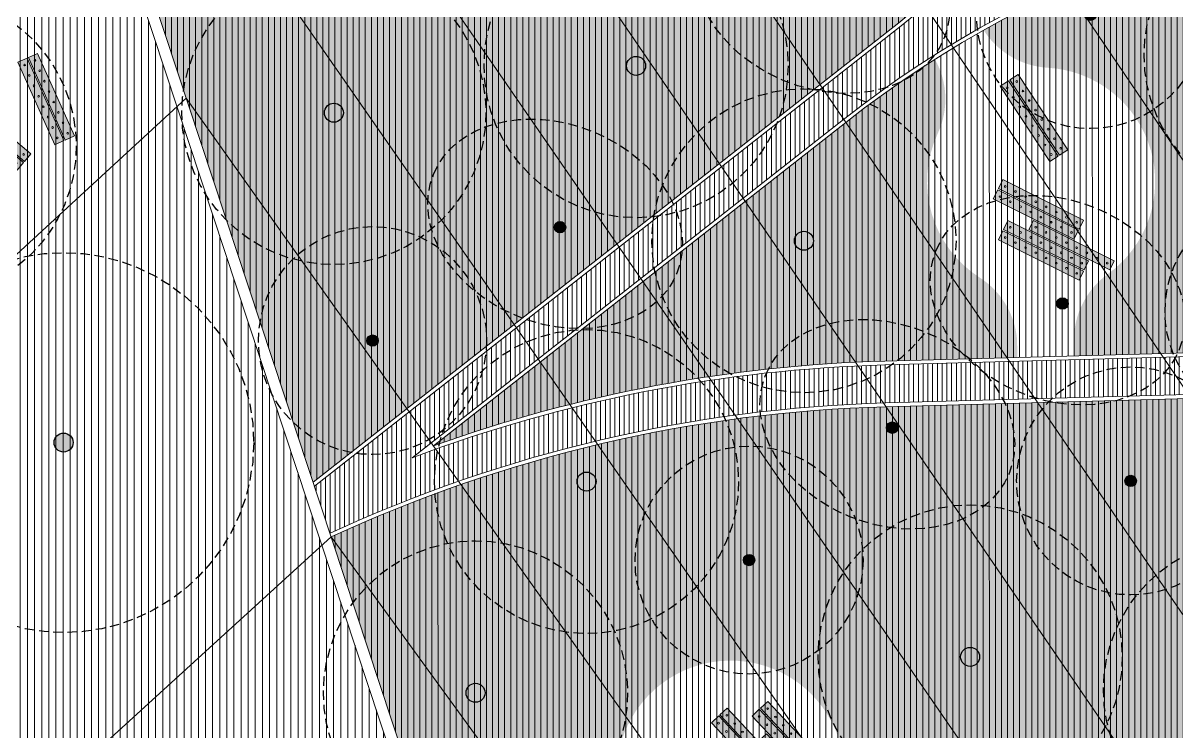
# Model space of a CAD drawing. Header units: metres. Extents: x 678805 to 1359287, y 2747329 to 5497370.
# Drawn here: x 679647.21 to 679677.56, y 2748601.42 to 2748620.07 of the extents above; entities that cross this region are included whole.
import ezdxf
from ezdxf.enums import TextEntityAlignment as Align

# ---------------------------------------------------------------- set-up
doc = ezdxf.new("R2010")
doc.units = ezdxf.units.M
doc.linetypes.add('XREF_MON_SFT_TREES$0$HIDDEN', pattern=[0.375, 0.25, -0.125])
for name, color, linetype in [('00_XREF_MON_HSC_PAVEMENT', 7, 'Continuous'), ('00_XREF_TWQ_BUILDINGS', 7, 'Continuous'), ('00_XREF_TWQ_SFT_TREES', 7, 'Continuous'), ('XREF_MON_GENERAL_LAYOUT$0$02-L-Plan Change', 8, 'Continuous'), ('XREF_MON_SFT_TREES$0$SL_TREE_CANOPY', 251, 'XREF_MON_SFT_TREES$0$HIDDEN'), ('XREF_MON_SFT_TREES$0$SL_TREE_TRUNK', 251, 'Continuous')]:
    doc.layers.add(name, color=color, linetype=linetype)
for name, color, linetype, true_color in [('02-L-Waterfeatures 01', 7, 'Continuous', 0x4da6ff), ('XREF_MON_SFT_TREES$0$SL_TREE_ACACIA_ETBAICA', 7, 'Continuous', 0x405700), ('XREF_MON_SFT_TREES$0$SL_TREE_ACACIA_GERRARDII', 7, 'Continuous', 0x4c4c00), ('XREF_MON_SFT_TREES$0$SL_TREE_ACACIA_NILOTICA', 7, 'Continuous', 0x264d00), ('XREF_MON_SFT_TREES$0$SL_TREE_ALBIZIA_LEBBECK', 7, 'Continuous', 0xa3a300), ('XREF_MON_SFT_TREES$0$SL_TREE_PROSOPIS_CINERARIA', 7, 'Continuous', 0x5f7f00)]:
    doc.layers.add(name, color=color, linetype=linetype, true_color=true_color)
for name, color, linetype, lineweight in [('XREF_MON_GENERAL_LAYOUT$0$02-L-Level Curves 0.25-0.75m', 33, 'Continuous', 5), ('XREF_MON_GENERAL_LAYOUT$0$02-L-Level Curves 0.50m', 33, 'Continuous', 5), ('XREF_MON_GENERAL_LAYOUT$0$02-L-Level Curves 1m', 37, 'Continuous', 5), ('XREF_MON_GENERAL_LAYOUT$0$02-L-Material Change', 251, 'Continuous', 5), ('XREF_MON_HSC_FURNITURE$0$03-PG-CBIncluded', 8, 'Continuous', 5), ('XREF_MON_HSC_PAVEMENT$0$03-TR-Pavement_04_Dry Meadow_', 54, 'Continuous', 5)]:
    doc.layers.add(name, color=color, linetype=linetype, lineweight=lineweight)
for name, color, linetype, lineweight, true_color in [('XREF_MON_HSC_PAVEMENT$0$03-TR-Pavement_01_Compacted Ground', 7, 'Continuous', 5, 0x5a4f30), ('XREF_MON_HSC_PAVEMENT$0$03-TR-Pavement_02_Sealed Gravel', 7, 'Continuous', 5, 0x38321e), ('XREF_MON_HSC_PAVEMENT$0$03-TR-Pavement_04_Dry Meadow_2', 7, 'Continuous', 5, 0xe2c75d)]:
    doc.layers.add(name, color=color, linetype=linetype, lineweight=lineweight, true_color=true_color)
doc.layers.get('XREF_MON_SFT_TREES$0$SL_TREE_ACACIA_ETBAICA').off()
doc.layers.get('XREF_MON_SFT_TREES$0$SL_TREE_ACACIA_GERRARDII').off()
doc.layers.get('XREF_MON_SFT_TREES$0$SL_TREE_ACACIA_NILOTICA').off()
doc.layers.get('XREF_MON_SFT_TREES$0$SL_TREE_ALBIZIA_LEBBECK').off()
doc.layers.get('XREF_MON_SFT_TREES$0$SL_TREE_PROSOPIS_CINERARIA').off()
doc.styles.add('XREF_MON_GENERAL_LAYOUT$0$Standard', font='arial.ttf')
pattern_1 = [(45, (0, 0), (-0.2245064030267289, 0.2245064030267289), [])]
pattern_2 = [(90, (0, 0), (-0.159385, 0), [])]
pattern_3 = [(90, (652974.1167151183, 2717198.732228751), (-0.1247775, 0), [])]
pattern_4 = [(340, (0, 0), (0.3171310031097607, -1.183548818555639), [0.127635, -1.403985]), (284.9999999999999, (0, 0), (1.122121008750501, 0.6597039266631874), [0.102108, -1.123191913939]), (30.45144470000007, (0.0264274947241093, -0.09862875297372095), (1.439251961726375, -0.5238449067124393), [0.10847305896, -1.19320463882]), (336.1842, (0.3198337804106918, 0.1164099759823247), (0.3564911015664235, -1.803038992589059), [0.1914525, -2.1059775]), (26.63555761000001, (0.3495414982605787, -0.03384308439077688), (2.101800046171185, -0.9276967019094174), [0.162709655038, -1.789808574672]), (281.1841511700001, (0.3198337804106918, 0.1164099759823247), (2.10180004612532, -0.9276967020221802), [0.153161779369, -1.684780203864]), (311.0000000000001, (0.2980803232991812, -0.07260940821860236), (-0.2964259309923299, -1.18889947222557), [0.127635, -1.403985]), (256.0000000000001, (0.2980803232991812, -0.07260940821860236), (1.301257995013117, 0.03297126671369521), [0.102108, -1.123188]), (1.451445000000042, (0.2733781620483804, -0.1716843643181712), (1.004832069231487, -1.155928201204946), [0.10847305896, -1.19320258192]), (327.5000000000001, (0, 0), (0.5394311410589346, 0.1743151651689518), [0, -1.1095736, 0, -1.140206, 0, -1.1274425]), (297.5, (0, 0), (0.7838505369245482, -0.1911253338182064), [0, -0.6500876, 0, -1.0840466, 0, -0.4297045]), (257.5, (-0.129797123220292, 0.3566146651579213), (0.2746427574532052, -0.8667979447037826), [0, -0.42545, 0, -1.327404, 0, -1.761363]), (247.5, (-0.1880021112114544, 0.5165315553632672), (0.4995268739605756, -0.8743468279788609), [0, -0.553085, 0, -0.8815324, 0, -1.250823])]

# ---------------------------------------------------------------- blocks, each defined once
blk = doc.blocks.new('XREF_MON_SFT_TREES$0$Albizia_lebbeck')
h = blk.add_hatch()
h.set_pattern_fill('ANSI31', color=256, scale=0.1)
h.set_pattern_definition(pattern_1)
edge = h.paths.add_edge_path()
edge.add_arc((0, 4.656612873077393e-10), 4.999999999981005, -25.44812939262281, 334.5518706073772)
at = {"layer": 'XREF_MON_SFT_TREES$0$SL_TREE_TRUNK'}
h = blk.add_hatch(color=256, dxfattribs=at)
h.dxf.hatch_style = 1
edge = h.paths.add_edge_path()
edge.add_arc((2.328306436538696e-10, 0), 0.2500003876001918, 0, 360)
at = {"layer": 'XREF_MON_SFT_TREES$0$SL_TREE_CANOPY', "linetype": 'XREF_MON_SFT_TREES$0$HIDDEN'}
blk.add_circle((2.328306436538696e-10, 0), 5, dxfattribs=at)
at = {"layer": 'XREF_MON_SFT_TREES$0$SL_TREE_TRUNK'}
blk.add_circle((2.328306436538696e-10, 0), 0.2500003876001918, dxfattribs=at)
blk = doc.blocks.new('XREF_MON_SFT_TREES$0$Acacia etbaica')
h = blk.add_hatch()
h.set_pattern_fill('ANSI31', color=256, scale=0.1)
h.set_pattern_definition(pattern_1)
edge = h.paths.add_edge_path()
edge.add_arc((4.440892098500626e-16, -1.110223024625157e-15), 3.000000000000001, 0, 360)
at = {"layer": 'XREF_MON_SFT_TREES$0$SL_TREE_TRUNK'}
h = blk.add_hatch(color=256, dxfattribs=at)
h.dxf.hatch_style = 1
edge = h.paths.add_edge_path()
edge.add_arc((-4.190951585769653e-09, -3.725290298461914e-09), 0.1500002332421871, 286.4511275051879, 569.1271037239628)
edge.add_arc((-2.328306436538696e-09, 2.328306436538696e-09), 0.1500002378014961, 209.127105287983, 286.4511261276718)
at = {"layer": 'XREF_MON_SFT_TREES$0$SL_TREE_CANOPY'}
blk.add_circle((0, 0), 3, dxfattribs=at)
at = {"layer": 'XREF_MON_SFT_TREES$0$SL_TREE_TRUNK'}
for radius in [0.1500002332387778, 0.150000232560115]:
    blk.add_circle((-4.190951585769653e-09, -3.725290298461914e-09), radius, dxfattribs=at)
blk = doc.blocks.new('XREF_MON_SFT_TREES$0$Acacia_gerrardii')
h = blk.add_hatch()
h.set_pattern_fill('ANSI31', color=256, scale=0.1, style=0)
h.set_pattern_definition(pattern_1)
edge = h.paths.add_edge_path()
edge.add_ellipse((-0.07890667230822146, 0.1374323763884604), major_axis=(-2.334159139066159, 2.54631103014604), ratio=0.7600819417513992, start_angle=0, end_angle=360)
at = {"layer": 'XREF_MON_SFT_TREES$0$SL_TREE_TRUNK'}
h = blk.add_hatch(color=256, dxfattribs=at)
h.dxf.hatch_style = 1
edge = h.paths.add_edge_path()
edge.add_arc((2.328306436538696e-10, 4.656612873077393e-10), 0.1500002322718501, -7.354891001008641, 352.6451089989913)
at = {"layer": 'XREF_MON_SFT_TREES$0$SL_TREE_CANOPY'}
blk.add_ellipse((-0.07890667230822146, 0.1374323763884604), major_axis=(-2.334159139066159, 2.54631103014604), ratio=0.7600819417513992, dxfattribs=at)
at = {"layer": 'XREF_MON_SFT_TREES$0$SL_TREE_TRUNK'}
for radius in [0.1500002322718501, 0.150000232560115]:
    blk.add_circle((2.328306436538696e-10, 4.656612873077393e-10), radius, dxfattribs=at)
blk = doc.blocks.new('XREF_MON_SFT_TREES$0$Prosopis_cineraria')
h = blk.add_hatch()
h.set_pattern_fill('ANSI31', color=256, scale=0.1)
h.set_pattern_definition(pattern_1)
edge = h.paths.add_edge_path()
edge.add_arc((-1.862645149230957e-09, -1.396983861923218e-09), 4.000000002159871, 0, 360)
at = {"layer": 'XREF_MON_SFT_TREES$0$SL_TREE_TRUNK'}
h = blk.add_hatch(color=256, dxfattribs=at)
h.dxf.hatch_style = 1
edge = h.paths.add_edge_path()
edge.add_arc((0, 0), 0.25, 0, 360)
at = {"layer": 'XREF_MON_SFT_TREES$0$SL_TREE_CANOPY', "linetype": 'XREF_MON_SFT_TREES$0$HIDDEN'}
blk.add_circle((0, 0), 4, dxfattribs=at)
at = {"layer": 'XREF_MON_SFT_TREES$0$SL_TREE_TRUNK'}
blk.add_circle((0, 0), 0.25, dxfattribs=at)
blk = doc.blocks.new('XREF_MON_SFT_TREES$0$Acacia_nilotica')
h = blk.add_hatch()
h.set_pattern_fill('ANSI31', color=256, scale=0.1)
h.set_pattern_definition(pattern_1)
edge = h.paths.add_edge_path()
edge.add_arc((-6.661338147750939e-16, -8.881784197001252e-16), 3.999999999999999, 0, 360)
at = {"layer": 'XREF_MON_SFT_TREES$0$SL_TREE_TRUNK'}
h = blk.add_hatch(color=256, dxfattribs=at)
h.dxf.hatch_style = 1
edge = h.paths.add_edge_path()
edge.add_arc((0, 0), 0.2500003876001918, 0, 360)
at = {"layer": 'XREF_MON_SFT_TREES$0$SL_TREE_CANOPY', "linetype": 'XREF_MON_SFT_TREES$0$HIDDEN'}
blk.add_circle((0, 0), 4, dxfattribs=at)
at = {"layer": 'XREF_MON_SFT_TREES$0$SL_TREE_TRUNK'}
blk.add_circle((0, 0), 0.2500003876001918, dxfattribs=at)
blk = doc.blocks.new('XREF_MON_SFT_TREES$0$Acacia Nilotica D')
h = blk.add_hatch()
h.set_pattern_fill('ANSI31', color=256, scale=0.1)
h.set_pattern_definition(pattern_1)
edge = h.paths.add_edge_path()
edge.add_arc((2.328306436538696e-10, 0), 3.999999999999999, -6.5439871631012e-05, 359.9999345601284)
at = {"layer": 'XREF_MON_SFT_TREES$0$SL_TREE_TRUNK'}
h = blk.add_hatch(color=256, dxfattribs=at)
h.dxf.hatch_style = 1
edge = h.paths.add_edge_path()
edge.add_arc((2.328306436538696e-10, 0), 0.2500003876001918, 0, 360)
at = {"layer": 'XREF_MON_SFT_TREES$0$SL_TREE_CANOPY', "linetype": 'XREF_MON_SFT_TREES$0$HIDDEN'}
blk.add_circle((2.328306436538696e-10, 0), 4, dxfattribs=at)
at = {"layer": 'XREF_MON_SFT_TREES$0$SL_TREE_TRUNK'}
blk.add_circle((2.328306436538696e-10, 0), 0.2500003876001918, dxfattribs=at)
blk = doc.blocks.new('XREF_MON_SFT_TREES')
at = {"layer": 'XREF_MON_SFT_TREES$0$SL_TREE_ACACIA_ETBAICA', "rotation": 25.44812939262281}
for p in [(679658.9325675827, 2748623.300615411), (679675.2892833581, 2748620.296114886), (679680.2492406141, 2748612.498312446), (679656.4028426241, 2748611.718304806), (679676.3468250582, 2748608.024994429), (679666.306808833, 2748605.943307)]:
    blk.add_blockref('XREF_MON_SFT_TREES$0$Acacia etbaica', p, dxfattribs=at)
at = {"layer": 'XREF_MON_SFT_TREES$0$SL_TREE_ACACIA_GERRARDII', "rotation": 25.44812939262281}
for p in [(679668.3678730726, 2748620.89002052), (679661.3344947059, 2748614.70159852), (679674.5537087884, 2748612.692805909), (679670.0739081443, 2748609.426789642)]:
    blk.add_blockref('XREF_MON_SFT_TREES$0$Acacia_gerrardii', p, dxfattribs=at)
at = {"layer": 'XREF_MON_SFT_TREES$0$SL_TREE_ACACIA_NILOTICA'}
for name, p, rotation in [('XREF_MON_SFT_TREES$0$Acacia Nilotica D', (679655.3856793093, 2748617.715767783), 25.44819483249446), ('XREF_MON_SFT_TREES$0$Acacia_nilotica', (679644.6087397715, 2748616.839026997), 25.44812939262281), ('XREF_MON_SFT_TREES$0$Acacia Nilotica D', (679667.751338381, 2748614.34580858), 25.44819483249446), ('XREF_MON_SFT_TREES$0$Acacia Nilotica D', (679662.0306807054, 2748608.009596121), 25.44819483249446)]:
    blk.add_blockref(name, p, dxfattribs=dict(at, rotation=rotation))
at = {"layer": 'XREF_MON_SFT_TREES$0$SL_TREE_ALBIZIA_LEBBECK', "rotation": 25.44812939262281}
blk.add_blockref('XREF_MON_SFT_TREES$0$Albizia_lebbeck', (679648.2750267617, 2748609.035117067), dxfattribs=at)
at = {"layer": 'XREF_MON_SFT_TREES$0$SL_TREE_PROSOPIS_CINERARIA', "rotation": 25.44812939262281}
for p in [(679652.8735499735, 2748624.835144944), (679680.7013963921, 2748619.230209735), (679663.334194395, 2748618.949160773), (679672.1235530163, 2748603.395964484), (679659.1121093311, 2748602.450487013), (679679.6315896404, 2748602.526286885), (679668.8242140892, 2748596.845540966)]:
    blk.add_blockref('XREF_MON_SFT_TREES$0$Prosopis_cineraria', p, dxfattribs=at)
blk = doc.blocks.new('XREF_MON_HSC_PAVEMENT')
at = {"layer": 'XREF_MON_HSC_PAVEMENT$0$03-TR-Pavement_01_Compacted Ground', "linetype": 'Continuous'}
h = blk.add_hatch(dxfattribs=at)
h.set_pattern_fill('ANSI31', color=256, scale=0.059, angle=45)
h.set_pattern_definition([(90, (652974.1167151183, 2717198.732228751), (-0.187325, 0), [])])
h.paths.add_polyline_path([(679627.9649675145, 2748648.12583034), (679619.3058883462, 2748644.027541948), (679624.4379266718, 2748633.281034275), (679643.2189528468, 2748642.218231071), (679635.3251010032, 2748666.118185138), (679612.3759403205, 2748658.538879335), (679613.1090444474, 2748657.003756519), (679621.7774315466, 2748661.128691511)])
h.paths.add_polyline_path([(679643.1843915528, 2748627.107601502), (679645.2470154159, 2748622.773111118), (679640.9127342285, 2748620.710586799), (679638.85020991, 2748625.04486799)])
h.paths.add_polyline_path([(679649.3440461918, 2748581.12752576), (679662.0128837411, 2748585.316513238), (679645.0211639082, 2748636.761740371), (679626.168262049, 2748629.657705449)])
at = {"layer": 'XREF_MON_HSC_PAVEMENT$0$03-TR-Pavement_02_Sealed Gravel', "linetype": 'Continuous'}
h = blk.add_hatch(dxfattribs=at)
h.set_pattern_fill('ANSI31', color=256, scale=0.0393, angle=45)
h.set_pattern_definition(pattern_3)
h.paths.add_polyline_path([(679687.0919775869, 2748623.667244822), (679687.1149402101, 2748624.666986998, 0.1206165127163275), (679673.3153941857, 2748621.574308224), (679672.5376234495, 2748622.202856299, -0.05646429362314211), (679670.3091312713, 2748620.005767073), (679656.8279828727, 2748609.423800798), (679657.4454304304, 2748608.63718875), (679668.7878212401, 2748617.540346959, -0.1729383938484506)])
h = blk.add_hatch(dxfattribs=at)
h.set_pattern_fill('ANSI31', color=256, scale=0.0393, angle=45)
h.set_pattern_definition(pattern_3)
h.paths.add_polyline_path([(679669.8780365131, 2748611.077776886), (679669.9055639214, 2748610.078155836), (679694.6741853197, 2748610.760230263), (679694.6741853197, 2748611.760609356)])
h = blk.add_hatch(dxfattribs=at)
h.set_pattern_fill('ANSI31', color=256, scale=0.0393, angle=45)
h.set_pattern_definition(pattern_3)
h.paths.add_polyline_path([(679669.9055639214, 2748610.078155837), (679669.8780365131, 2748611.077776886, 0.08334700870590865), (679657.4454304304, 2748608.63718875), (679657.7978452386, 2748607.701344853, -0.08334700861017669)])
h = blk.add_hatch(dxfattribs=at)
h.set_pattern_fill('ANSI31', color=256, scale=0.0393, angle=45)
h.set_pattern_definition(pattern_3)
h.paths.add_polyline_path([(679657.4454304304, 2748608.63718875), (679656.8279828727, 2748609.423800798), (679654.8732623806, 2748607.889451815), (679655.2833349041, 2748606.647889788, -0.01829465071749061), (679657.7978452386, 2748607.701344853)])
at = {"layer": 'XREF_MON_HSC_PAVEMENT$0$03-TR-Pavement_04_Dry Meadow_', "linetype": 'Continuous'}
h = blk.add_hatch(dxfattribs=at)
h.set_pattern_fill('ANSI31', color=256, scale=0.0502, angle=45)
h.set_pattern_definition(pattern_2)
edge = h.paths.add_edge_path()
edge.add_line((679675.835403824, 2748647.308981866), (679685.074085759, 2748650.791670799))
edge.add_line((679685.074085759, 2748650.791670799), (679698.893599113, 2748608.948017369))
edge.add_line((679698.893599113, 2748608.948017369), (679662.2653552648, 2748585.50317272))
edge.add_line((679662.2653552648, 2748585.50317272), (679655.3139743757, 2748606.551879153))
edge.add_arc((679670.9314425674, 2748572.82483962), 37.16743881894804, 91.5774076475708, 114.84672299142821, ccw=False)
edge.add_line((679669.9083166623, 2748609.978193732), (679694.8044275737, 2748610.663778945))
edge.add_line((679694.8044275737, 2748610.663778945), (679694.7713946837, 2748611.863324204))
edge.add_line((679694.7713946837, 2748611.863324204), (679669.8752837724, 2748611.177738991))
edge.add_arc((679670.9314426158, 2748572.824839415), 38.36743902575249, 91.57740758399454, 109.68928109787)
edge.add_line((679658.0047187424, 2748608.949072103), (679668.849565996, 2748617.461685754))
edge.add_arc((679686.5320581297, 2748594.934653038), 28.63804691447938, 88.68423064924599, 128.1299802798103, ccw=False)
edge.add_line((679687.1896589658, 2748623.565148881), (679687.2172139526, 2748624.764832473))
edge.add_arc((679686.5320581305, 2748594.934653035), 29.83804691670532, 88.68423065088447, 115.5515273092223)
edge.add_arc((679661.726610215, 2748630.939674532), 14.99999999986113, 322.7221972044185, 363.197959410997)
edge.add_line((679676.7032514893, 2748631.776463714), (679676.633331522, 2748633.027873617))
edge.add_line((679676.633331522, 2748633.027873617), (679677.1438083261, 2748633.070787933))
edge.add_arc((679675.7867080126, 2748649.213844605), 16.19999999980139, 274.8053921856376, 299.2954794328936)
edge.add_line((679683.7135890619, 2748635.085696927), (679686.57214989, 2748636.6895499))
edge.add_line((679686.57214989, 2748636.6895499), (679685.9849735158, 2748637.736079358))
edge.add_line((679685.9849735158, 2748637.736079358), (679683.1264126879, 2748636.132226385))
edge.add_arc((679675.7867080125, 2748649.213844606), 15.00000000052617, 274.8053921858599, 299.29547943230796, ccw=False)
edge.add_line((679677.043282377, 2748634.266569909), (679676.5663620338, 2748634.226476588))
edge.add_line((679676.5663620338, 2748634.226476588), (679675.835403824, 2748647.308981866))
h = blk.add_hatch(dxfattribs=at)
h.set_pattern_fill('ANSI31', color=256, scale=0.0502, angle=45)
h.set_pattern_definition(pattern_2)
h.paths.add_polyline_path([(679675.5051201874, 2748631.709520581), (679675.4370788021, 2748632.927308094), (679659.7336411221, 2748631.607165284, 0.04287255847176132), (679651.5000700117, 2748630.197524213), (679647.8219242014, 2748629.237721899), (679654.839107258, 2748607.989769377), (679670.2473865153, 2748620.084428278, 0.245012841497933)])
h.paths.add_polyline_path([(679674.6583242435, 2748646.865260342), (679645.6160020954, 2748635.917229587), (679647.4448468665, 2748630.37950789), (679651.1970791972, 2748631.358642884, -0.04287255846407379), (679659.6331151692, 2748632.802947259), (679675.3701093141, 2748634.125911065)])
at = {"layer": 'XREF_MON_HSC_PAVEMENT$0$03-TR-Pavement_04_Dry Meadow_2', "ltscale": 2, "transparency": 33554687}
h = blk.add_hatch(dxfattribs=at)
h.set_pattern_fill('AR-CONC', color=256, scale=0.0067, angle=290.0000000000001)
h.set_pattern_definition(pattern_4)
edge = h.paths.add_edge_path()
edge.add_line((679662.151590762, 2748598.296569386), (679658.4446151747, 2748597.072332544))
edge.add_line((679658.4446151747, 2748597.072332544), (679662.2653552647, 2748585.50317272))
edge.add_line((679662.2653552647, 2748585.50317272), (679698.8935991129, 2748608.948017369))
edge.add_line((679698.8935991129, 2748608.948017369), (679685.0740857589, 2748650.791670799))
edge.add_line((679685.0740857589, 2748650.791670799), (679675.8354038239, 2748647.308981866))
edge.add_line((679675.8354038239, 2748647.308981866), (679676.5663620337, 2748634.226476588))
edge.add_line((679676.5663620337, 2748634.226476588), (679677.0432823767, 2748634.266569909))
edge.add_arc((679675.7867080121, 2748649.213844604), 14.99999999820881, 274.8053921870481, 297.2878324299207)
edge.add_line((679682.6636205167, 2748635.883125405), (679682.5360535246, 2748636.110489143))
edge.add_arc((679680.7414575713, 2748634.937182753), 2.144113457710799, 33.17664921244775, 85.39763686341243)
edge.add_arc((679681.1785569801, 2748640.062650642), 2.999999999980566, -26.533621570436992, 264.93120043001886, ccw=False)
edge.add_arc((679685.7808389529, 2748637.764628903), 2.144113457926065, 153.4655269544147, 205.4143094813302)
edge.add_line((679683.844215344, 2748636.844459616), (679683.9762877418, 2748636.609065855))
edge.add_line((679683.9762877418, 2748636.609065855), (679685.9849735157, 2748637.736079358))
edge.add_line((679685.9849735157, 2748637.736079358), (679686.5721498899, 2748636.6895499))
edge.add_line((679686.5721498899, 2748636.6895499), (679683.7135890618, 2748635.085696927))
edge.add_arc((679675.7867080122, 2748649.213844606), 16.20000000074894, 274.8053921861822, 299.295479432, ccw=False)
edge.add_line((679677.143808326, 2748633.070787933), (679676.6333315219, 2748633.027873617))
edge.add_line((679676.6333315219, 2748633.027873617), (679676.7032514894, 2748631.776463714))
edge.add_arc((679661.7266102211, 2748630.93967453), 14.99999999391607, -37.27780280392551, 3.1979594211665017, ccw=False)
edge.add_arc((679686.5320581291, 2748594.934653047), 29.83804690509627, 88.68423064791278, 115.5515273166281, ccw=False)
edge.add_line((679687.2172139524, 2748624.764832473), (679687.1896589657, 2748623.565148881))
edge.add_arc((679686.532058129, 2748594.93465304), 28.6380469126548, 88.68423064799615, 128.1299802811952)
edge.add_line((679668.8495659959, 2748617.461685754), (679658.0047187423, 2748608.949072103))
edge.add_arc((679670.9314426173, 2748572.824839406), 38.36743903417608, 91.57740758608293, 109.6892810959443, ccw=False)
edge.add_line((679669.8752837722, 2748611.177738991), (679694.7713946836, 2748611.863324204))
edge.add_line((679694.7713946836, 2748611.863324204), (679694.8044275736, 2748610.663778945))
edge.add_line((679694.8044275736, 2748610.663778945), (679688.5076800641, 2748610.490380095))
edge.add_arc((679687.7724817486, 2748607.581860981), 3.000000000278293, -252.65945247985883, 75.8142596313707, ccw=False)
edge.add_line((679686.8783303323, 2748610.445511317), (679669.9083166622, 2748609.978193732))
edge.add_arc((679670.9314425656, 2748572.824839626), 37.16743881239631, 91.57740764533591, 114.846722993534)
edge.add_line((679655.3139743755, 2748606.551879153), (679657.9742251091, 2748598.496668595))
edge.add_line((679657.9742251091, 2748598.496668595), (679661.6812006534, 2748599.720905423))
edge.add_arc((679660.8725541149, 2748601.706683177), 2.144113455663051, 292.1570896182367, 344.3732793733889)
edge.add_arc((679665.8199707317, 2748600.297938825), 3.000000000761656, -127.11275333148927, 163.9150522444945, ccw=False)
edge.add_arc((679662.6848792149, 2748596.21983494), 2.144113460433061, 51.83409009833392, 104.4019069229838)
edge = h.paths.add_edge_path(flags=17)
edge.add_line((679671.1979735051, 2748619.121500286), (679672.476851969, 2748619.897653876))
edge.add_line((679672.476851969, 2748619.897653876), (679672.5251279734, 2748619.816931383))
edge.add_arc((679674.2865621371, 2748621.03945836), 2.144113458347495, 214.7626602322482, 266.7114429406855)
edge.add_arc((679673.9914719188, 2748615.903815748), 3, -54.25254889907109, 86.71144292098552, ccw=False)
edge.add_arc((679676.9967327596, 2748611.728853407), 2.144113458347495, 125.7474510802318, 177.6962337837369)
edge.add_line((679674.8543522704, 2748611.815041348), (679674.8681159745, 2748611.315230824))
edge.add_line((679674.8681159745, 2748611.315230824), (679673.3686844009, 2748611.273939712))
edge.add_line((679673.3686844009, 2748611.273939712), (679673.3549206967, 2748611.773750236))
edge.add_arc((679671.2205302833, 2748611.569789245), 2.144113458347495, 5.458573363774319, 57.40735606774469)
edge.add_arc((679673.9914719188, 2748615.903815748), 3, 155.0515379830904, 237.4073560453484, ccw=False)
edge.add_arc((679669.3273681946, 2748618.073617518), 2.144113458347495, 335.0515379542105, 389.2568420272499)
h = blk.add_hatch(dxfattribs=at)
h.set_pattern_fill('AR-CONC', color=256, scale=0.0067, angle=290.0000000000001)
h.set_pattern_definition(pattern_4)
h.paths.add_polyline_path([(679674.6583242435, 2748646.865260342), (679645.6160020954, 2748635.917229587), (679647.4448468665, 2748630.37950789), (679651.1970791972, 2748631.358642884, -0.04287255846407379), (679659.6331151692, 2748632.802947259), (679675.3701093141, 2748634.125911065)])
edge = h.paths.add_edge_path()
edge.add_arc((679660.6883032005, 2748629.494363952), 3.000000000392165, 138.5289125381076, 411.5619561634828)
edge.add_line((679662.5533072251, 2748631.844206498), (679675.4370788021, 2748632.927308094))
edge.add_line((679675.4370788021, 2748632.927308094), (679675.5051201874, 2748631.709520581))
edge.add_arc((679661.7266102164, 2748630.939674531), 13.79999999835915, -51.870019724309486, 3.1979594188017018, ccw=False)
edge.add_line((679670.2473865153, 2748620.084428278), (679654.839107258, 2748607.989769377))
edge.add_line((679654.839107258, 2748607.989769377), (679647.8219242014, 2748629.237721899))
edge.add_line((679647.8219242014, 2748629.237721899), (679651.5000700117, 2748630.197524213))
edge.add_arc((679663.8216963839, 2748582.978698285), 48.79999998474823, 96.3309830926089, 104.625045402969, ccw=False)
blk = doc.blocks.new('XREF_MON_HSC_FURNITURE$0$RAI_B_HL')
at = {"true_color": 0xfcfcfc}
h = blk.add_hatch(color=7, dxfattribs=at)
h.dxf.hatch_style = 1
h.paths.add_polyline_path([(2100.109755623853, 179.3560389084741), (2100.370860167081, 179.3813943136483), (2100.141306650592, 181.7452873531729), (2099.880202107364, 181.719931947533)])
h.paths.add_polyline_path([(2100.192001888761, 180.1044269856066, -1), (2100.146159106167, 180.0999752730131, -1)], flags=16)
h.paths.add_polyline_path([(2100.189012141665, 180.1041366560385, -1), (2100.149148852797, 180.1002656016499, -1)], flags=0)
h.paths.add_polyline_path([(2100.117126199184, 180.3989499402232, -1), (2100.162968981778, 180.4034016528167, -1)], flags=16)
h.paths.add_polyline_path([(2100.221034795512, 179.8054523179308, -1), (2100.17519201315, 179.8010006053373, -1)], flags=16)
h.paths.add_polyline_path([(2100.088093292667, 180.6979246083647, -1), (2100.133936074795, 180.7023763204925, -1)], flags=16)
h.paths.add_polyline_path([(2100.250067702262, 179.5064776493236, -1), (2100.204224920133, 179.5020259376615, -1)], flags=16)
h.paths.add_polyline_path([(2100.059060385684, 180.9968992760405, -1), (2100.104903168278, 181.0013509886339, -1)], flags=16)
h.paths.add_polyline_path([(2100.030027478701, 181.2958739432506, -1), (2100.075870261295, 181.3003256563097, -1)], flags=16)
h.paths.add_polyline_path([(2100.000994572183, 181.5948486113921, -1), (2100.046837354545, 181.5993003235199, -1)], flags=16)
h = blk.add_hatch(color=7, dxfattribs=at)
h.dxf.hatch_style = 1
h.paths.add_polyline_path([(2100.408730291529, 179.3850718154572), (2100.669834834756, 179.4104272206314), (2100.440281318035, 181.7743202596903), (2100.17917677504, 181.7489648545161)])
h.paths.add_polyline_path([(2100.490976556204, 180.1334598921239, -1), (2100.445133773843, 180.1290081795305, -1)], flags=16)
h.paths.add_polyline_path([(2100.487986809341, 180.1331695630215, -1), (2100.448123520473, 180.1292985090986, -1)], flags=0)
h.paths.add_polyline_path([(2100.41610086686, 180.4279828472063, -1), (2100.461943649221, 180.4324345597997, -1)], flags=16)
h.paths.add_polyline_path([(2100.520009462954, 179.8344852244481, -1), (2100.474166680593, 179.8300335118547, -1)], flags=16)
h.paths.add_polyline_path([(2100.387067959877, 180.7269575153477, -1), (2100.432910742471, 180.7314092270099, -1)], flags=16)
h.paths.add_polyline_path([(2100.549042369705, 179.5355105567724, -1), (2100.503199587576, 179.5310588441789, -1)], flags=16)
h.paths.add_polyline_path([(2100.358035053359, 181.0259321830235, -1), (2100.403877835488, 181.0303838951513, -1)], flags=16)
h.paths.add_polyline_path([(2100.329002146376, 181.3249068506993, -1), (2100.374844928971, 181.3293585628271, -1)], flags=16)
h.paths.add_polyline_path([(2100.299969239626, 181.6238815179095, -1), (2100.345812021988, 181.6283332305029, -1)], flags=16)
for points in [[(2100.109755623853, 179.3560389084741), (2100.370860167081, 179.3813943136483), (2100.141306650592, 181.7452873531729), (2099.880202107364, 181.719931947533), (2100.109755623853, 179.3560389084741)], [(2100.408730291529, 179.3850718154572), (2100.669834834756, 179.4104272206314), (2100.440281318035, 181.7743202596903), (2100.17917677504, 181.7489648545161), (2100.408730291529, 179.3850718154572)]]:
    blk.add_lwpolyline(points, close=True)
for centre, radius in [((2100.023915963247, 181.5970744676888), 0.02302921209943052), ((2100.32289063069, 181.6261073742062), 0.02302921209943052), ((2100.05294887023, 181.298099800013), 0.02302921209943057), ((2100.351923537673, 181.3271327065304), 0.02302921209943057), ((2100.081981776981, 180.9991251323372), 0.02302921209942363), ((2100.380956444656, 181.0281580388546), 0.02302921209942363), ((2100.111014683964, 180.7001504646614), 0.02302921209943071), ((2100.40998935164, 180.7291833716445), 0.02302921209943068), ((2100.140047590481, 180.40117579652), 0.02302921209942345), ((2100.439022258157, 180.430208703503), 0.02302921209942347), ((2100.169080497464, 180.1022011288442), 0.02302921209942341), ((2100.169080497464, 180.1022011288442), 0.02002540182559197), ((2100.468055164907, 180.1312340358272), 0.02302921209942338), ((2100.468055164907, 180.1312340358272), 0.02002540182559201), ((2100.198113404214, 179.8032264611684), 0.02302921209943065), ((2100.497088071657, 179.8322593681514), 0.02302921209943065), ((2100.227146311197, 179.5042517939582), 0.0230292120994306), ((2100.52612097864, 179.5332847004756), 0.02302921209943041)]:
    blk.add_circle(centre, radius)
blk = doc.blocks.new('XREF_MON_HSC_FURNITURE$0$RAI_D')
at = {"rotation": 324.4534980158393}
blk.add_blockref('XREF_MON_HSC_FURNITURE$0$RAI_B_HL', (-1815.644892962742, 1074.16246720543), dxfattribs=at)
blk = doc.blocks.new('XREF_MON_HSC_FURNITURE$0$RAI_D-HL')
at = {"true_color": 0xfcfcfc}
h = blk.add_hatch(color=7, dxfattribs=at)
h.dxf.hatch_style = 1
h.paths.add_polyline_path([(2112.609245093307, 179.8427189374343), (2112.822690557921, 179.9952296344563), (2111.441944861552, 181.9276442998089), (2111.228499396937, 181.7751336032525)])
h.paths.add_polyline_path([(2112.306278409669, 180.5319651560858, -1), (2112.268803251674, 180.5051884688437, -1)], flags=16)
h.paths.add_polyline_path([(2112.303834377555, 180.5302188508213, -1), (2112.271247283788, 180.5069347750396, -1)], flags=0)
h.paths.add_polyline_path([(2112.094172683079, 180.7495916732587, -1), (2112.131647841074, 180.7763683600351, -1)], flags=16)
h.paths.add_polyline_path([(2112.480908978498, 180.2875619526021, -1), (2112.443433820503, 180.26078526536, -1)], flags=16)
h.paths.add_polyline_path([(2111.919542114483, 180.993994877208, -1), (2111.957017272245, 181.0207715639845, -1)], flags=16)
h.paths.add_polyline_path([(2112.65553954686, 180.0431587486528, -1), (2112.618064389098, 180.0163820614107, -1)], flags=16)
h.paths.add_polyline_path([(2111.744911545655, 181.2383980806917, -1), (2111.78238670365, 181.2651747683994, -1)], flags=16)
h.paths.add_polyline_path([(2111.570280976826, 181.482801284641, -1), (2111.607756134588, 181.5095779718831, -1)], flags=16)
h.paths.add_polyline_path([(2111.395650407998, 181.7272044885904, -1), (2111.433125565993, 181.7539811758325, -1)], flags=16)
h = blk.add_hatch(color=7, dxfattribs=at)
h.dxf.hatch_style = 1
h.paths.add_polyline_path([(2112.853648297722, 180.0173495053314), (2113.067093762336, 180.1698602023534), (2111.686348065734, 182.102274867706), (2111.472902600886, 181.9497641711496)])
h.paths.add_polyline_path([(2112.550681613619, 180.7065957239829, -1), (2112.513206455857, 180.6798190372065, -1)], flags=16)
h.paths.add_polyline_path([(2112.548237581505, 180.7048494187184, -1), (2112.515650487971, 180.6815653429367, -1)], flags=0)
h.paths.add_polyline_path([(2112.338575887261, 180.9242222411558, -1), (2112.376051045023, 180.9509989283979, -1)], flags=16)
h.paths.add_polyline_path([(2112.725312182447, 180.4621925204992, -1), (2112.687837024452, 180.4354158332571, -1)], flags=16)
h.paths.add_polyline_path([(2112.163945318433, 181.1686254451051, -1), (2112.201420476427, 181.1954021323472, -1)], flags=16)
h.paths.add_polyline_path([(2112.899942751275, 180.2177893170156, -1), (2112.862467593048, 180.1910126293078, -1)], flags=16)
h.paths.add_polyline_path([(2111.989314749604, 181.4130286485888, -1), (2112.026789907832, 181.4398053362966, -1)], flags=16)
h.paths.add_polyline_path([(2111.814684181008, 181.6574318525381, -1), (2111.852159339003, 181.6842085402459, -1)], flags=16)
h.paths.add_polyline_path([(2111.640053612413, 181.9018350569531, -1), (2111.677528769942, 181.9286117437296, -1)], flags=16)
h = blk.add_hatch(color=7, dxfattribs=at)
h.dxf.hatch_style = 1
h.paths.add_polyline_path([(2112.225767806871, 178.827677834779), (2112.439213271486, 178.9801885318011), (2111.058467575116, 180.9126031976193), (2110.845022110268, 180.7600925005972)])
h.paths.add_polyline_path([(2111.922801123001, 179.5169240543619, -1), (2111.885325965006, 179.4901473671198, -1)], flags=16)
h.paths.add_polyline_path([(2111.920357090887, 179.515177748166, -1), (2111.88776999712, 179.4918936723843, -1)], flags=0)
h.paths.add_polyline_path([(2111.71069539641, 179.7345505710691, -1), (2111.748170554405, 179.7613272583112, -1)], flags=16)
h.paths.add_polyline_path([(2112.097431691596, 179.2725208499469, -1), (2112.059956533602, 179.2457441631705, -1)], flags=16)
h.paths.add_polyline_path([(2111.536064827582, 179.9789537745528, -1), (2111.573539985577, 180.0057304617949, -1)], flags=16)
h.paths.add_polyline_path([(2112.272062260425, 179.0281176459976, -1), (2112.23458710243, 179.0013409592211, -1)], flags=16)
h.paths.add_polyline_path([(2111.361434258753, 180.2233569780365, -1), (2111.398909416748, 180.2501336652786, -1)], flags=16)
h.paths.add_polyline_path([(2111.186803690391, 180.4677601819858, -1), (2111.224278848385, 180.4945368692279, -1)], flags=16)
h.paths.add_polyline_path([(2111.012173121562, 180.7121633864008, -1), (2111.049648279324, 180.7389400731772, -1)], flags=16)
h = blk.add_hatch(color=7, dxfattribs=at)
h.dxf.hatch_style = 1
h.paths.add_polyline_path([(2112.469699823065, 179.0046513918787), (2112.68314528768, 179.1571620884351), (2111.30239959131, 181.0895767542534), (2111.088954126462, 180.9370660576969)])
h.paths.add_polyline_path([(2112.166733138962, 179.6938976105303, -1), (2112.129257981433, 179.6671209237538, -1)], flags=16)
h.paths.add_polyline_path([(2112.164289106848, 179.6921513052657, -1), (2112.131702013547, 179.668867229484, -1)], flags=0)
h.paths.add_polyline_path([(2111.954627412604, 179.9115241277032, -1), (2111.992102570599, 179.9383008149453, -1)], flags=16)
h.paths.add_polyline_path([(2112.34136370779, 179.4494944065809, -1), (2112.303888549795, 179.4227177198045, -1)], flags=16)
h.paths.add_polyline_path([(2111.779996843776, 180.1559273316525, -1), (2111.817472001771, 180.1827040188946, -1)], flags=16)
h.paths.add_polyline_path([(2112.515994276619, 179.2050912026316, -1), (2112.478519118624, 179.1783145153895, -1)], flags=16)
h.paths.add_polyline_path([(2111.605366274947, 180.4003305351362, -1), (2111.642841432942, 180.4271072228439, -1)], flags=16)
h.paths.add_polyline_path([(2111.430735706585, 180.6447337390855, -1), (2111.468210864114, 180.6715104263276, -1)], flags=16)
h.paths.add_polyline_path([(2111.256105137756, 180.8891369435005, -1), (2111.293580295518, 180.9159136302769, -1)], flags=16)
h = blk.add_hatch(color=7, dxfattribs=at)
h.dxf.hatch_style = 1
h.paths.add_polyline_path([(2113.063364164671, 178.6904755528085), (2113.276809629286, 178.8429862493649), (2111.896063932916, 180.7754009151831), (2111.682618467836, 180.622890218161)])
h.paths.add_polyline_path([(2112.760397480568, 179.3797217719257, -1), (2112.722922322573, 179.3529450842179, -1)], flags=16)
h.paths.add_polyline_path([(2112.757953448454, 179.3779754661955, -1), (2112.725366354687, 179.3546913899481, -1)], flags=0)
h.paths.add_polyline_path([(2112.548291753745, 179.5973482881673, -1), (2112.585766911739, 179.6241249754094, -1)], flags=16)
h.paths.add_polyline_path([(2112.935028049396, 179.1353185675107, -1), (2112.897552891402, 179.1085418807343, -1)], flags=16)
h.paths.add_polyline_path([(2112.373661185382, 179.8417514921166, -1), (2112.411136343377, 179.8685281793587, -1)], flags=16)
h.paths.add_polyline_path([(2113.109658618225, 178.8909153635614, -1), (2113.07218346023, 178.8641386763193, -1)], flags=16)
h.paths.add_polyline_path([(2112.199030616554, 180.0861546960659, -1), (2112.236505774548, 180.112931383308, -1)], flags=16)
h.paths.add_polyline_path([(2112.024400048191, 180.3305579004809, -1), (2112.061875205953, 180.3573345872574, -1)], flags=16)
h.paths.add_polyline_path([(2111.849769479129, 180.5749611039646, -1), (2111.887244637357, 180.6017377916723, -1)], flags=16)
for points in [[(2112.609245093307, 179.8427189374343), (2112.822690557921, 179.9952296344563), (2111.441944861552, 181.9276442998089), (2111.228499396937, 181.7751336032525), (2112.609245093307, 179.8427189374343)], [(2112.853648297722, 180.0173495053314), (2113.067093762336, 180.1698602023534), (2111.686348065734, 182.102274867706), (2111.472902600886, 181.9497641711496), (2112.853648297722, 180.0173495053314)], [(2112.225767806871, 178.827677834779), (2112.439213271486, 178.9801885318011), (2111.058467575116, 180.9126031976193), (2110.845022110268, 180.7600925005972), (2112.225767806871, 178.827677834779)], [(2112.469699823065, 179.0046513918787), (2112.68314528768, 179.1571620884351), (2111.30239959131, 181.0895767542534), (2111.088954126462, 180.9370660576969), (2112.469699823065, 179.0046513918787)], [(2113.063364164671, 178.6904755528085), (2113.276809629286, 178.8429862493649), (2111.896063932916, 180.7754009151831), (2111.682618467836, 180.622890218161), (2113.063364164671, 178.6904755528085)]]:
    blk.add_lwpolyline(points, close=True)
for centre, radius in [((2111.658791191177, 181.9152234001085), 0.02302921209943065), ((2111.414387987228, 181.7405928322114), 0.02302921209943065), ((2111.589018555591, 181.4961896282621), 0.02302921209943065), ((2111.833421760006, 181.6708201961592), 0.02302921209943065), ((2111.763649124419, 181.2517864243127), 0.02302921209942355), ((2112.008052328834, 181.4264169926755), 0.02302921209942355), ((2111.274842716521, 180.9025252871215), 0.02302921209943065), ((2111.938279693248, 181.0073832208291), 0.02302921209943065), ((2112.182682897197, 181.1820137887262), 0.02302921209943065), ((2112.357313466026, 180.9376105847768), 0.02302921209942355), ((2111.030910700327, 180.7255517300218), 0.02302921209943065), ((2111.449473285349, 180.6581220827065), 0.02302921209943065), ((2111.868507058127, 180.5883494480513), 0.02302921209943065), ((2112.112910262076, 180.7629800168797), 0.02302921209942355), ((2112.531944034854, 180.6932073803619), 0.02302921209942355), ((2112.531944034854, 180.6932073803619), 0.02002540182559187), ((2111.205541269155, 180.4811485256068), 0.02302921209943065), ((2111.624103853945, 180.4137188787572), 0.02302921209942355), ((2112.043137626955, 180.3439462436363), 0.02302921209943065), ((2112.287540830439, 180.5185768124647), 0.02302921209942355), ((2112.287540830439, 180.5185768124647), 0.02002540182559187), ((2112.706574603682, 180.4488041768782), 0.02302921209943065), ((2111.380171837751, 180.2367453216575), 0.02302921209942355), ((2111.554802406346, 179.9923421181738), 0.02302921209943065), ((2111.798734422773, 180.1693156752735), 0.02302921209943065), ((2112.217768195551, 180.099543039687), 0.02302921209942355), ((2112.462171399267, 180.2741736089811), 0.02302921209943065), ((2112.636801967863, 180.0297704050317), 0.02302921209943065), ((2112.881205172045, 180.2044009729289), 0.02302921209943065), ((2111.729432975175, 179.7479389146902), 0.02302921209942355), ((2111.973364991369, 179.9249124713242), 0.02302921209942355), ((2112.147995560197, 179.6805092673749), 0.02302921209942355), ((2112.147995560197, 179.6805092673749), 0.02002540182559187), ((2112.392398764379, 179.8551398357376), 0.02302921209943065), ((2111.904063544003, 179.5035357107408), 0.02302921209942355), ((2111.904063544003, 179.5035357107408), 0.02002540182559187), ((2112.322626129026, 179.4361060629599), 0.02302921209943065), ((2112.567029332975, 179.6107366317883), 0.02302921209942355), ((2112.078694112832, 179.2591325067915), 0.02302921209943065), ((2112.497256697621, 179.1917028590105), 0.02302921209943065), ((2112.741659901803, 179.366333427839), 0.02302921209942355), ((2112.741659901803, 179.366333427839), 0.02002540182559187), ((2112.916290470632, 179.1219302238896), 0.02302921209943065), ((2112.253324681427, 179.0147293023765), 0.02302921209943065), ((2113.090921039227, 178.8775270199403), 0.02302921209943065)]:
    blk.add_circle(centre, radius)
blk = doc.blocks.new('XREF_MON_HSC_FURNITURE$0$RAI_C')
at = {"rotation": 144.4534980138212}
blk.add_blockref('XREF_MON_HSC_FURNITURE$0$RAI_D-HL', (1823.920290144374, -1080.227910881459), dxfattribs=at)
blk = doc.blocks.new('XREF_MON_HSC_FURNITURE$0$RAI_B')
at = {"rotation": 324.4534980158393}
blk.add_blockref('XREF_MON_HSC_FURNITURE$0$RAI_B_HL', (-1815.644892962742, 1074.16246720543), dxfattribs=at)
blk = doc.blocks.new('XREF_MON_HSC_FURNITURE')
at = {"layer": 'XREF_MON_HSC_FURNITURE$0$03-PG-CBIncluded'}
for name, p, rotation in [('XREF_MON_HSC_FURNITURE$0$RAI_D', (679646.7196566203, 2748616.650712238), 234.1251932584), ('XREF_MON_HSC_FURNITURE$0$RAI_B', (679672.9472648323, 2748615.996925948), 243.3739695021234), ('XREF_MON_HSC_FURNITURE$0$RAI_D', (679645.9541725471, 2748615.423158458), 259.8971141410673), ('XREF_MON_HSC_FURNITURE$0$RAI_C', (679673.593576841, 2748615.526975021), 243.3739695021234), ('XREF_MON_HSC_FURNITURE$0$RAI_D', (679647.5262187152, 2748615.937200203), 42.68017729756421)]:
    blk.add_blockref(name, p, dxfattribs=dict(at, rotation=rotation))
at = {"layer": 'XREF_MON_HSC_FURNITURE$0$03-PG-CBIncluded', "xscale": -0.9999999999999998, "rotation": 223.1135291098565}
blk.add_blockref('XREF_MON_HSC_FURNITURE$0$RAI_C', (679665.8992076728, 2748601.198050536), dxfattribs=at)
blk = doc.blocks.new('XREF_MON_GENERAL_LAYOUT')
at = {"layer": 'XREF_MON_GENERAL_LAYOUT$0$02-L-Level Curves 0.25-0.75m', "ltscale": 0.3}
for points in [[(679699.9638418243, 2748606.022440525), (679687.7401997735, 2748601.690268098), (679644.7398179333, 2748665.114681436), (679677.4605395108, 2748674.228993192), (679716.7624642684, 2748672.147122731), (679716.3926975589, 2748662.193735404), (679718.1499506783, 2748661.037498258), (679716.7823365038, 2748659.820178305), (679721.0932200474, 2748646.765103618), (679728.9353714728, 2748634.165376722), (679725.9435016675, 2748632.076160799), (679730.7581678032, 2748617.4938553), (679729.8085402446, 2748617.180316876), (679727.8861739384, 2748623.002701023), (679715.3360592597, 2748611.831783597)], [(679610.242007285, 2748644.907222016), (679635.724805627, 2748665.864554798), (679682.1093513175, 2748598.086099473), (679700.4477028161, 2748604.557371832)], [(679700.9315638073, 2748603.092303139), (679676.4785028617, 2748594.481930848), (679643.5369068377, 2748642.212134168), (679620.991479166, 2748622.397787223)], [(679626.176642749, 2748611.540035062), (679647.4450578515, 2748630.379563759), (679673.6630786336, 2748592.679846535), (679701.1734943032, 2748602.359768793)], [(679701.415424799, 2748601.627234446), (679670.8476544061, 2748590.877762222), (679651.5004264477, 2748618.101269442), (679631.7380379335, 2748599.894452501)]]:
    blk.add_lwpolyline(points, dxfattribs=at)
at = {"layer": 'XREF_MON_GENERAL_LAYOUT$0$02-L-Level Curves 0.50m', "ltscale": 0.3}
blk.add_lwpolyline([(679700.2057723202, 2748605.289906179), (679684.9247755457, 2748599.888183786), (679640.3443638042, 2748665.643098976), (679676.9293365454, 2748675.833792552), (679720.8224548826, 2748673.487693477), (679720.4113684082, 2748663.520961951), (679728.617659635, 2748655.776723235), (679720.5026681507, 2748648.553530292), (679721.0932200474, 2748646.765103618), (679730.6157300347, 2748631.46559986), (679726.9743963333, 2748628.953829358)], dxfattribs=at)
at = {"layer": 'XREF_MON_GENERAL_LAYOUT$0$02-L-Level Curves 1m', "ltscale": 0.3}
for points in [[(679700.6896333118, 2748603.824837486), (679679.2939270898, 2748596.28401516), (679639.556578429, 2748654.263232743), (679615.6146344796, 2748633.656920341)], [(679636.6765377078, 2748589.553215286), (679655.3149045897, 2748606.552308558), (679668.0322301782, 2748589.075677909), (679701.6573552948, 2748600.8947001)]]:
    blk.add_lwpolyline(points, dxfattribs=at)
at = {"layer": 'XREF_MON_GENERAL_LAYOUT$0$02-L-Material Change', "lineweight": 0, "ltscale": 0.2}
for p, q in [((679662.2977479467, 2748585.410600348), (679645.2094414656, 2748637.148259448)), ((679662.0128837411, 2748585.316513238), (679645.021163908, 2748636.761740371))]:
    blk.add_line(p, q, dxfattribs=at)
at = {"layer": 'XREF_MON_GENERAL_LAYOUT$0$02-L-Material Change', "ltscale": 0.3}
for points in [[(679654.8732623806, 2748607.889451815), (679670.309131271, 2748620.005767073, 0.2450128414812105), (679675.6049644626, 2748631.715099174), (679675.5311857382, 2748633.035572135), (679659.7252639552, 2748631.706813782, 0.04287255848342445), (679651.4748207708, 2748630.2942841), (679647.7907462053, 2748629.332934693)], [(679654.839918432, 2748607.990406105), (679670.2473865151, 2748620.084428278, 0.2450128414859548), (679675.5051201874, 2748631.70952058), (679675.4370788021, 2748632.927308094), (679659.7336411176, 2748631.607165284, 0.04287255848315358), (679651.5000700052, 2748630.197524211), (679647.8221724163, 2748629.23778667)], [(679694.6741853197, 2748611.760609358), (679669.8780365132, 2748611.077776886, 0.08334700870678097), (679657.4454304304, 2748608.63718875), (679668.7878212401, 2748617.540346959, -0.1729383938289247), (679687.0919775867, 2748623.667244823, -0.1738344751151555)], [(679694.7713946837, 2748611.863324204), (679669.8752837724, 2748611.177738991, 0.07919288954674693), (679658.0047187424, 2748608.949072103), (679668.849565996, 2748617.461685754, -0.1738344751155432), (679687.1896589658, 2748623.565148881)], [(679694.7017127279, 2748610.760988309), (679669.9055639214, 2748610.078155837, 0.1017968796587862), (679655.2833349041, 2748606.647889788)], [(679694.8044275737, 2748610.663778945), (679669.9083166623, 2748609.978193732, 0.1018749096974248), (679655.314903872, 2748606.552309545)]]:
    blk.add_lwpolyline(points, format="xyb", dxfattribs=at)
at = {"layer": 'XREF_MON_GENERAL_LAYOUT$0$02-L-Plan Change', "lineweight": 0, "ltscale": 0.2}
blk.add_line((679662.2992277775, 2748585.406123222), (679635.609961401, 2748666.212264572), dxfattribs=at)
at = {"style": 'XREF_MON_GENERAL_LAYOUT$0$Standard'}
for tag, height, rotation, p in [('604,00', 1, 330.2642936667779, (679905.770310239, 2748776.557787406)), ('603,00', 1, 330.2642936667779, (679901.860927013, 2748753.477248972)), ('600,00', 1, 133.8259836638873, (679944.5968217494, 2748745.152639077)), ('602,00', 1, 330.2642936667779, (679883.3191980837, 2748738.726865312)), ('601,00', 1, 117.8905743169221, (679920.9720408977, 2748732.870057053)), ('601,00', 1, 330.2642936667779, (679864.7774691544, 2748723.976481652)), ('600,00', 1, 40.88332108062335, (679777.4053656742, 2748705.443575754, 1.169999999973397)), ('602,00', 1, 330.2642936667779, (679941.2749349186, 2748705.483031567)), ('601,00', 1, 40.88332108062335, (679701.7983696235, 2748703.888586182, 1.169999999973397)), ('598,00', 0.9999999999999999, 62.09100844466732, (679810.2666232066, 2748702.618736548)), ('600,00', 1, 330.2642936667779, (679877.7814736818, 2748691.131234986)), ('600,00', 0.9999999999999999, 19.55108886768879, (679920.4438211058, 2748685.495504646)), ('601,00', 1, 330.2642936667779, (679934.8129193163, 2748683.803636156)), ('599,00', 1, 330.2642936667779, (679854.5671008349, 2748679.061113989)), ('600,00', 1, 88.39282059591216, (679743.9134691327, 2748675.571576328)), ('599,00', 0.9999999999999998, 20.60862043003912, (679924.2598928241, 2748675.216416284)), ('601,00', 1, 88.39282059591216, (679728.0345944045, 2748671.317844195, -2)), ('602,00', 1, 88.39282059591216, (679711.8257639392, 2748665.966083916, -1)), ('603,00', 1, 88.39282059591216, (679695.6151318625, 2748660.611015213)), ('599,00', 1, 40.88332108062335, (679788.8072719976, 2748655.829159783, 1.169999999973397)), ('601,00', 1, 40.88332108062335, (679627.6123405045, 2748644.602575284, 1.169999999973397)), ('603,00', 0.9999999999999999, 41.70580600405471, (679702.4989019763, 2748628.484392532, 1.169999999925494)), ('600,00', 1, 40.88332108062335, (679645.924961585, 2748597.926138933, 1.169999999973397)), ('599,00', 1, 34.22767859632935, (679673.5743901337, 2748555.136007577, 5.33999999991769))]:
    blk.add_attdef(tag, text='', height=height, rotation=rotation, dxfattribs=at).set_placement(p, align=Align.MIDDLE)
at = {"ltscale": 0.3, "style": 'XREF_MON_GENERAL_LAYOUT$0$Standard'}
for tag, height, rotation, p in [('603,50', 1, 330.2642936667779, (679911.500620042, 2748760.570188188)), ('602,50', 1, 330.2642936667779, (679892.8646878856, 2748745.846442295)), ('600,50', 1, 133.8259836638873, (679933.0482653556, 2748738.729379551)), ('601,50', 1, 330.2642936667779, (679873.5807466183, 2748731.671495228)), ('601,50', 0.9999999999999999, 101.285674792814, (679909.5220062692, 2748726.945334854)), ('602,50', 1, 330.2642936667779, (679948.6248547818, 2748713.859774644)), ('600,50', 1, 39.60595393010205, (679743.242567131, 2748706.971262414)), ('600,50', 1, 330.2642936667779, (679880.2659989139, 2748702.726026631)), ('600,50', 0.9999999999999999, 17.35374479888441, (679917.6150982407, 2748690.553931213)), ('599,50', 1, 330.2642936667779, (679867.1974978975, 2748684.716235158)), ('599,50', 0.9999999999999999, 18.89438680505554, (679921.7103896159, 2748680.578430657)), ('599,50', 1, 39.60595393010205, (679778.9914550197, 2748677.241243556)), ('600,50', 1, 88.39282059591216, (679735.9248694875, 2748673.586085743)), ('601,50', 1, 88.39282059591216, (679719.9062925801, 2748668.580993867)), ('602,50', 1, 88.39282059591216, (679703.4737899266, 2748663.451811911)), ('598,50', 1, 330.2642936667779, (679861.7651457089, 2748662.396830559)), ('601,50', 1, 39.60595393010205, (679610.5132742386, 2748662.061190253)), ('600,00', 0.9999999999999999, 41.70580600405471, (679752.30764285, 2748637.685423907)), ('601,00', 0.9999999999999999, 41.70580600405471, (679736.0440844187, 2748634.537594622)), ('599,00', 0.9999999999999999, 35.08346035422691, (679763.0433427037, 2748634.41500971, 1.169999999925494)), ('602,00', 0.9999999999999999, 41.70580600405471, (679720.1743132578, 2748633.095905716, 1.169999999925494)), ('600,00', 0.9999999999999999, 35.08346035422691, (679747.0628417195, 2748629.903108784, 1.169999999925494)), ('601,00', 0.9999999999999999, 35.08346035422691, (679731.2455695962, 2748625.23889635, 1.169999999925494)), ('600,50', 1, 39.60595393010205, (679636.919713499, 2748621.33866227)), ('602,00', 0.9999999999999999, 35.08346035422691, (679715.3997742002, 2748620.639385471, 1.169999999925494)), ('599,50', 1, 28.76039513677905, (679659.4816038228, 2748574.323313434))]:
    blk.add_attdef(tag, text='', height=height, rotation=rotation, dxfattribs=at).set_placement(p, align=Align.MIDDLE)

msp = doc.modelspace()

# ---------------------------------------------------------------- block references
at = {"layer": '00_XREF_MON_HSC_PAVEMENT'}
msp.add_blockref('XREF_MON_HSC_PAVEMENT', (0, 0), dxfattribs=at)
at = {"layer": '00_XREF_TWQ_BUILDINGS'}
msp.add_blockref('XREF_MON_HSC_FURNITURE', (0, 0), dxfattribs=at)
at = {"layer": '00_XREF_TWQ_SFT_TREES'}
msp.add_blockref('XREF_MON_SFT_TREES', (0, 0), dxfattribs=at)
at = {"layer": '02-L-Waterfeatures 01', "color": 18, "true_color": 0x000000}
msp.add_blockref('XREF_MON_GENERAL_LAYOUT', (0, 0), dxfattribs=at)

doc.saveas('drawing.dxf')
